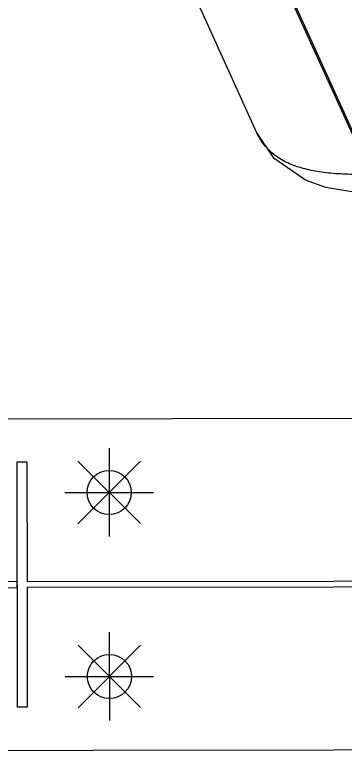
# Model space of a CAD drawing. Header units: feet. Extents: x -99009 to 3252343, y -11094690 to 9035152.
# Drawn here: x 2528213 to 2528482, y -1925331 to -1924722 of the extents above; entities that cross this region are included whole.
import ezdxf

# ---------------------------------------------------------------- set-up
doc = ezdxf.new("R2010")
doc.units = ezdxf.units.FT
doc.layers.add('1', color=1, linetype='Continuous')
doc.layers.add('ASSEM_MEMBER_1', color=7, linetype='Continuous')

# ---------------------------------------------------------------- blocks, each defined once
blk = doc.blocks.new('CAMERA 01')
at = {"layer": 'ASSEM_MEMBER_1', "color": 7, "linetype": 'Continuous', "transparency": 33554684}
for p, q in [((1848873.25, -2465.91), (1849161.66, -2596.16)), ((1848873.95, -2467.45), (1849162.33, -2597.69)), ((1848903.23, -2557.9), (1848903.24, -2557.9)), ((1848903.24, -2557.9), (1849027.9, -2614.2))]:
    blk.add_line(p, q, dxfattribs=at)
blk.add_lwpolyline([(1848851.84, -2418.71), (1848851.54, -2462.02), (1848858, -2501.49), (1848864.03, -2518.07), (1848881.8, -2543.59), (1848903.24, -2557.9)], dxfattribs=at)
blk.add_open_spline([(1848868.64, -2464.67), (1848868.51, -2470.33), (1848868.49, -2481.27), (1848869.37, -2497.07), (1848871.33, -2511.55), (1848874.58, -2524.55), (1848879.29, -2535.88), (1848885.67, -2545.37), (1848893.71, -2552.85), (1848899.97, -2556.42), (1848903.23, -2557.9)], degree=3, knots=[0, 0, 0, 0, 0.160734, 0.310947, 0.449435, 0.575769, 0.690717, 0.796784, 0.898234, 1, 1, 1, 1], dxfattribs=at)
blk = doc.blocks.new('m30ab')
at = {"color": 7}
for p, q in [((-74.52, 111.48), (-74.52, 39.48)), ((75.48, 111.48), (75.48, 39.48)), ((-99.97, 100.94), (-49.06, 50.03)), ((-49.06, 100.94), (-99.97, 50.03)), ((50.03, 100.94), (100.94, 50.03)), ((100.94, 100.94), (50.03, 50.03)), ((-110.52, 75.48), (-38.52, 75.48)), ((39.48, 75.48), (111.48, 75.48)), ((-74.52, -38.52), (-74.52, -110.52)), ((75.48, -38.52), (75.48, -110.52)), ((-99.97, -49.06), (-49.06, -99.97)), ((-49.06, -49.06), (-99.97, -99.97)), ((50.03, -49.06), (100.94, -99.97)), ((100.94, -49.06), (50.03, -99.97)), ((-110.52, -74.52), (-38.52, -74.52)), ((39.48, -74.52), (111.48, -74.52))]:
    blk.add_line(p, q, dxfattribs=at)
for centre in [(-74.52, 75.48), (75.48, 75.48), (-74.52, -74.52), (75.48, -74.52)]:
    blk.add_circle(centre, 18, dxfattribs=at)
blk = doc.blocks.new('FD830J')
at = {"color": 1}
blk.add_lwpolyline([(928669.28, 407578.91), (927883.28, 407578.91), (927883.28, 407308.91), (928669.28, 407308.91)], close=True, dxfattribs=at)
at = {"color": 3}
blk.add_lwpolyline([(928534.28, 407543.91), (928534.28, 407343.91), (928526.28, 407343.91), (928526.28, 407441.41), (928026.28, 407441.41), (928026.28, 407343.91), (928018.28, 407343.91), (928018.28, 407543.91), (928026.28, 407543.91), (928026.28, 407446.41), (928526.28, 407446.41), (928526.28, 407543.91)], close=True, dxfattribs=at)
at = {"color": 4}
blk.add_lwpolyline([(928534.28, 407446.41), (928534.28, 407441.41), (928669.28, 407441.41), (928669.28, 407446.41)], close=True, dxfattribs=at)
at = {"color": 1, "rotation": 180}
blk.add_blockref('m30ab', (928534.77, 407444.39), dxfattribs=at)

msp = doc.modelspace()

# ---------------------------------------------------------------- linework, layer by layer
at = {"layer": '1'}
msp.add_arc((2520410.24778, -1978395.99612), 100000, 84.1346387202, 194.3871675539, dxfattribs=at)

# ---------------------------------------------------------------- block references
at = {"transparency": 33554684, "xscale": -1, "rotation": 270.0650517140734}
msp.add_blockref('CAMERA 01', (2533066.8515, -3773717.06165), dxfattribs=at)
at = {"rotation": 180.0650517140735}
msp.add_blockref('FD830J', (3456285.88816, -1516688.89269), dxfattribs=at)

doc.saveas('drawing.dxf')
